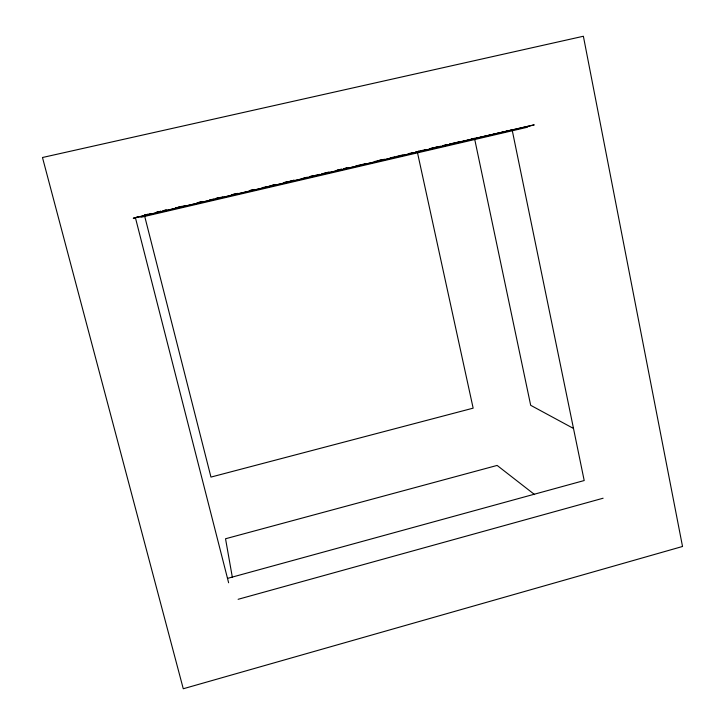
<?xml version="1.0" encoding="UTF-8"?>
<svg xmlns="http://www.w3.org/2000/svg" width="725" height="725" viewBox="0 0 725 725"><rect width="100%" height="100%" fill="white"/><g stroke="black" fill="none" stroke-linecap="round" stroke-linejoin="round"><path stroke-width="1.09" d="M139.363 216.521L133.282 218.243L534.234 124.863L449.527 144.203M238.117 599.303L603.109 498.22M227.505 578.396L584.196 480.539L512.149 129.902L135.403 217.645L228.62 582.764M417.247 151.57L473.153 408.157L210.957 477.086L144.393 215.098L147.692 214.328M156.491 212.28L160.896 211.256M163.098 210.739L166.397 209.969L163.152 210.785M178.495 207.151L181.803 206.389M197.2 202.801L200.499 202.03M215.905 198.442L219.204 197.68M231.311 194.862L235.707 193.838M250.016 190.503L254.412 189.479M272.02 185.382L275.319 184.612M284.118 182.564L288.523 181.54M290.716 181.023L294.024 180.262M309.421 176.673L312.72 175.903M324.827 173.085L329.232 172.061M336.926 170.266L341.33 169.242M343.532 168.735L346.831 167.964M377.634 160.787L382.039 159.763M399.638 155.667L402.937 154.896M144.429 215.144L151.036 213.603M156.546 212.316L160.95 211.292M175.269 207.957L185.183 205.655M197.3 202.828L201.713 201.804M209.425 200.009L213.83 198.985M216.032 198.469L222.638 196.928M231.456 194.88L238.063 193.339M250.179 190.521L254.593 189.488M262.296 187.693L266.709 186.669M268.912 186.162L275.518 184.621M284.336 182.564L294.25 180.262M303.059 178.205L307.463 177.181M309.675 176.664L312.973 175.894M315.176 175.387L319.589 174.363M321.791 173.846L328.398 172.305M337.216 170.257L341.62 169.224M343.822 168.717L347.13 167.946M355.939 165.898L360.343 164.865M362.545 164.358L365.853 163.587M374.671 161.53L384.585 159.228M390.086 157.941L394.5 156.917M396.702 156.401L400.001 155.63M408.818 153.582L413.223 152.558M415.425 152.042L418.733 151.271M430.831 148.453L437.383 146.93M442.839 145.662L447.207 144.647M449.391 144.13L459.224 141.846M471.232 139.046L474.503 138.285L530.682 405.302L573.412 428.412M140.858 217.301L527.619 127.192M418.28 151.335L425.539 149.676M429.744 148.716L440.737 146.205M442.93 145.707L447.325 144.701M534.606 494.586L497.132 465.423L225.529 538.757L232.381 577.463M682.524 546.478L183.271 688.75L42.476 157.506L583.38 36.25L682.524 546.478"/></g></svg>
